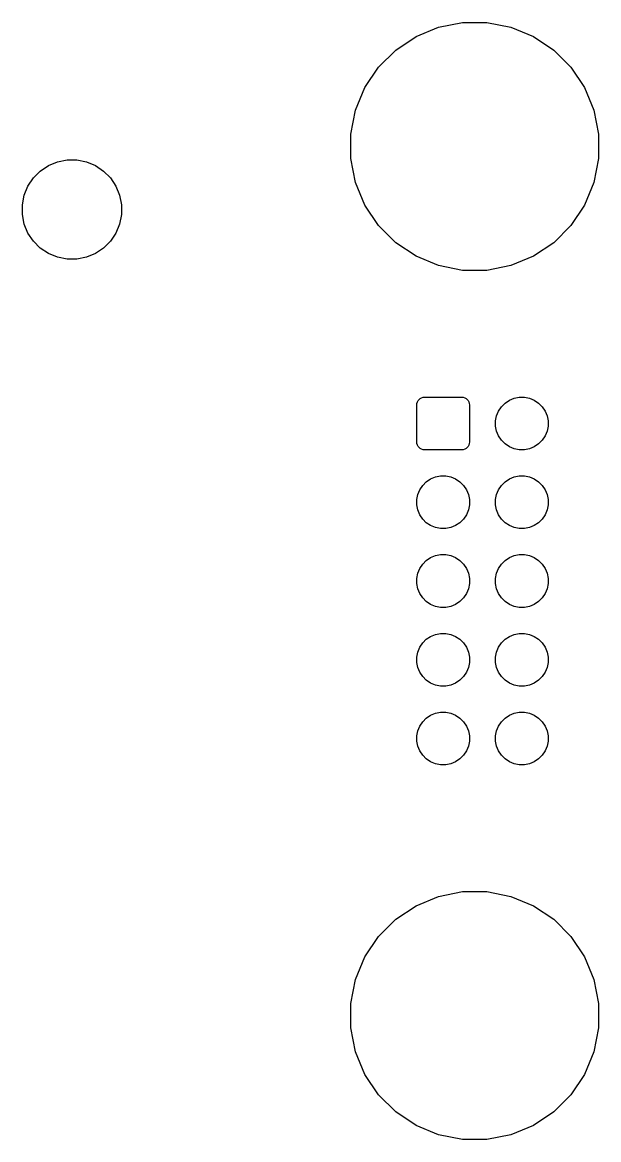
# Model space of a CAD drawing. Extents: x 52 to 127, y -189 to -26.
# Drawn here: x 108.4 to 127, y -62 to -25.96 of the extents above; entities that cross this region are included whole.
import ezdxf

# ---------------------------------------------------------------- set-up
doc = ezdxf.new("R2010")
doc.units = 0
doc.layers.add('BLACK', color=7, linetype='CONTINUOUS')

msp = doc.modelspace()

# ---------------------------------------------------------------- linework, layer by layer
at = {"layer": 'BLACK', "linetype": 'CONTINUOUS'}
for p, q in [((121.105, -26.4152), (121.833, -26.1137)), ((121.833, -26.1137), (122.606, -25.96)), ((122.606, -25.96), (123.394, -25.96)), ((123.394, -25.96), (124.167, -26.1137)), ((124.167, -26.1137), (124.895, -26.4152)), ((120.45, -26.853), (121.105, -26.4152)), ((124.895, -26.4152), (125.55, -26.853)), ((119.893, -27.4101), (120.45, -26.853)), ((125.55, -26.853), (126.107, -27.4101)), ((119.455, -28.0653), (119.893, -27.4101)), ((126.107, -27.4101), (126.545, -28.0653)), ((119.154, -28.7932), (119.455, -28.0653)), ((126.545, -28.0653), (126.846, -28.7932)), ((119, -29.566), (119.154, -28.7932)), ((126.846, -28.7932), (127, -29.566)), ((119, -30.354), (119, -29.566)), ((127, -29.566), (127, -30.354)), ((108.98, -30.7572), (109.242, -30.5821)), ((109.242, -30.5821), (109.533, -30.4615)), ((109.533, -30.4615), (109.842, -30.4)), ((109.842, -30.4), (110.158, -30.4)), ((110.158, -30.4), (110.467, -30.4615)), ((110.467, -30.4615), (110.758, -30.5821)), ((110.758, -30.5821), (111.02, -30.7572)), ((119.154, -31.1268), (119, -30.354)), ((127, -30.354), (126.846, -31.1268)), ((108.582, -31.2421), (108.757, -30.9801)), ((108.757, -30.9801), (108.98, -30.7572)), ((111.02, -30.7572), (111.243, -30.9801)), ((111.243, -30.9801), (111.418, -31.2421)), ((108.461, -31.5333), (108.582, -31.2421)), ((111.418, -31.2421), (111.539, -31.5333)), ((119.455, -31.8547), (119.154, -31.1268)), ((126.846, -31.1268), (126.545, -31.8547)), ((108.4, -31.8424), (108.461, -31.5333)), ((111.539, -31.5333), (111.6, -31.8424)), ((108.4, -32.1576), (108.4, -31.8424)), ((111.6, -31.8424), (111.6, -32.1576)), ((119.893, -32.5099), (119.455, -31.8547)), ((126.545, -31.8547), (126.107, -32.5099)), ((108.461, -32.4667), (108.4, -32.1576)), ((111.6, -32.1576), (111.539, -32.4667)), ((108.582, -32.7579), (108.461, -32.4667)), ((108.757, -33.0199), (108.582, -32.7579)), ((111.418, -32.7579), (111.243, -33.0199)), ((111.539, -32.4667), (111.418, -32.7579)), ((120.45, -33.067), (119.893, -32.5099)), ((126.107, -32.5099), (125.55, -33.067)), ((108.98, -33.2428), (108.757, -33.0199)), ((111.243, -33.0199), (111.02, -33.2428)), ((121.105, -33.5048), (120.45, -33.067)), ((125.55, -33.067), (124.895, -33.5048)), ((109.242, -33.4179), (108.98, -33.2428)), ((109.533, -33.5385), (109.242, -33.4179)), ((110.758, -33.4179), (110.467, -33.5385)), ((111.02, -33.2428), (110.758, -33.4179)), ((121.833, -33.8063), (121.105, -33.5048)), ((124.895, -33.5048), (124.167, -33.8063)), ((109.842, -33.6), (109.533, -33.5385)), ((110.158, -33.6), (109.842, -33.6)), ((110.467, -33.5385), (110.158, -33.6)), ((122.606, -33.96), (121.833, -33.8063)), ((124.167, -33.8063), (123.394, -33.96)), ((123.394, -33.96), (122.606, -33.96)), ((121.149, -38.2043), (121.172, -38.1611)), ((121.172, -38.1611), (121.203, -38.1232)), ((121.203, -38.1232), (121.241, -38.0921)), ((121.241, -38.0921), (121.284, -38.069)), ((121.284, -38.069), (121.331, -38.0548)), ((121.331, -38.0548), (121.38, -38.05)), ((121.38, -38.05), (122.58, -38.05)), ((122.58, -38.05), (122.629, -38.0548)), ((122.629, -38.0548), (122.676, -38.069)), ((122.676, -38.069), (122.719, -38.0921)), ((122.719, -38.0921), (122.757, -38.1232)), ((122.757, -38.1232), (122.788, -38.1611)), ((122.788, -38.1611), (122.811, -38.2043)), ((123.978, -38.2398), (124.117, -38.1467)), ((124.117, -38.1467), (124.272, -38.0827)), ((124.272, -38.0827), (124.436, -38.05)), ((124.436, -38.05), (124.604, -38.05)), ((124.604, -38.05), (124.768, -38.0827)), ((124.768, -38.0827), (124.923, -38.1467)), ((124.923, -38.1467), (125.062, -38.2398)), ((121.13, -38.3), (121.135, -38.2512)), ((121.13, -39.5), (121.13, -38.3)), ((121.135, -38.2512), (121.149, -38.2043)), ((122.811, -38.2043), (122.825, -38.2512)), ((122.825, -38.2512), (122.83, -38.3)), ((122.83, -38.3), (122.83, -39.5)), ((123.703, -38.6521), (123.767, -38.4974)), ((123.767, -38.4974), (123.86, -38.3582)), ((123.86, -38.3582), (123.978, -38.2398)), ((125.062, -38.2398), (125.18, -38.3582)), ((125.18, -38.3582), (125.273, -38.4974)), ((125.273, -38.4974), (125.337, -38.6521)), ((123.67, -38.8163), (123.703, -38.6521)), ((123.67, -38.9837), (123.67, -38.8163)), ((125.337, -38.6521), (125.37, -38.8163)), ((125.37, -38.8163), (125.37, -38.9837)), ((123.703, -39.1479), (123.67, -38.9837)), ((123.767, -39.3026), (123.703, -39.1479)), ((125.337, -39.1479), (125.273, -39.3026)), ((125.37, -38.9837), (125.337, -39.1479)), ((121.135, -39.5488), (121.13, -39.5)), ((121.149, -39.5957), (121.135, -39.5488)), ((121.172, -39.6389), (121.149, -39.5957)), ((121.203, -39.6768), (121.172, -39.6389)), ((122.788, -39.6389), (122.757, -39.6768)), ((122.811, -39.5957), (122.788, -39.6389)), ((122.825, -39.5488), (122.811, -39.5957)), ((122.83, -39.5), (122.825, -39.5488)), ((123.86, -39.4418), (123.767, -39.3026)), ((123.978, -39.5602), (123.86, -39.4418)), ((124.117, -39.6533), (123.978, -39.5602)), ((125.062, -39.5602), (124.923, -39.6533)), ((125.18, -39.4418), (125.062, -39.5602)), ((125.273, -39.3026), (125.18, -39.4418)), ((121.241, -39.7079), (121.203, -39.6768)), ((121.284, -39.731), (121.241, -39.7079)), ((121.331, -39.7452), (121.284, -39.731)), ((121.38, -39.75), (121.331, -39.7452)), ((122.58, -39.75), (121.38, -39.75)), ((122.629, -39.7452), (122.58, -39.75)), ((122.676, -39.731), (122.629, -39.7452)), ((122.719, -39.7079), (122.676, -39.731)), ((122.757, -39.6768), (122.719, -39.7079)), ((124.272, -39.7173), (124.117, -39.6533)), ((124.436, -39.75), (124.272, -39.7173)), ((124.604, -39.75), (124.436, -39.75)), ((124.768, -39.7173), (124.604, -39.75)), ((124.923, -39.6533), (124.768, -39.7173)), ((121.438, -40.7798), (121.577, -40.6867)), ((121.577, -40.6867), (121.732, -40.6227)), ((121.732, -40.6227), (121.896, -40.59)), ((121.896, -40.59), (122.064, -40.59)), ((122.064, -40.59), (122.228, -40.6227)), ((122.228, -40.6227), (122.383, -40.6867)), ((122.383, -40.6867), (122.522, -40.7798)), ((123.978, -40.7798), (124.117, -40.6867)), ((124.117, -40.6867), (124.272, -40.6227)), ((124.272, -40.6227), (124.436, -40.59)), ((124.436, -40.59), (124.604, -40.59)), ((124.604, -40.59), (124.768, -40.6227)), ((124.768, -40.6227), (124.923, -40.6867)), ((124.923, -40.6867), (125.062, -40.7798)), ((121.163, -41.1921), (121.227, -41.0374)), ((121.227, -41.0374), (121.32, -40.8982)), ((121.32, -40.8982), (121.438, -40.7798)), ((122.522, -40.7798), (122.64, -40.8982)), ((122.64, -40.8982), (122.733, -41.0374)), ((122.733, -41.0374), (122.797, -41.1921)), ((123.703, -41.1921), (123.767, -41.0374)), ((123.767, -41.0374), (123.86, -40.8982)), ((123.86, -40.8982), (123.978, -40.7798)), ((125.062, -40.7798), (125.18, -40.8982)), ((125.18, -40.8982), (125.273, -41.0374)), ((125.273, -41.0374), (125.337, -41.1921)), ((121.13, -41.3563), (121.163, -41.1921)), ((121.13, -41.5237), (121.13, -41.3563)), ((122.797, -41.1921), (122.83, -41.3563)), ((122.83, -41.3563), (122.83, -41.5237)), ((123.67, -41.3563), (123.703, -41.1921)), ((123.67, -41.5237), (123.67, -41.3563)), ((125.337, -41.1921), (125.37, -41.3563)), ((125.37, -41.3563), (125.37, -41.5237)), ((121.163, -41.6879), (121.13, -41.5237)), ((121.227, -41.8426), (121.163, -41.6879)), ((122.797, -41.6879), (122.733, -41.8426)), ((122.83, -41.5237), (122.797, -41.6879)), ((123.703, -41.6879), (123.67, -41.5237)), ((123.767, -41.8426), (123.703, -41.6879)), ((125.337, -41.6879), (125.273, -41.8426)), ((125.37, -41.5237), (125.337, -41.6879)), ((121.32, -41.9818), (121.227, -41.8426)), ((121.438, -42.1002), (121.32, -41.9818)), ((121.577, -42.1933), (121.438, -42.1002)), ((122.522, -42.1002), (122.383, -42.1933)), ((122.64, -41.9818), (122.522, -42.1002)), ((122.733, -41.8426), (122.64, -41.9818)), ((123.86, -41.9818), (123.767, -41.8426)), ((123.978, -42.1002), (123.86, -41.9818)), ((124.117, -42.1933), (123.978, -42.1002)), ((125.062, -42.1002), (124.923, -42.1933)), ((125.18, -41.9818), (125.062, -42.1002)), ((125.273, -41.8426), (125.18, -41.9818)), ((121.732, -42.2573), (121.577, -42.1933)), ((121.896, -42.29), (121.732, -42.2573)), ((122.064, -42.29), (121.896, -42.29)), ((122.228, -42.2573), (122.064, -42.29)), ((122.383, -42.1933), (122.228, -42.2573)), ((124.272, -42.2573), (124.117, -42.1933)), ((124.436, -42.29), (124.272, -42.2573)), ((124.604, -42.29), (124.436, -42.29)), ((124.768, -42.2573), (124.604, -42.29)), ((124.923, -42.1933), (124.768, -42.2573)), ((121.438, -43.3198), (121.577, -43.2267)), ((121.577, -43.2267), (121.732, -43.1627)), ((121.732, -43.1627), (121.896, -43.13)), ((121.896, -43.13), (122.064, -43.13)), ((122.064, -43.13), (122.228, -43.1627)), ((122.228, -43.1627), (122.383, -43.2267)), ((122.383, -43.2267), (122.522, -43.3198)), ((123.978, -43.3198), (124.117, -43.2267)), ((124.117, -43.2267), (124.272, -43.1627)), ((124.272, -43.1627), (124.436, -43.13)), ((124.436, -43.13), (124.604, -43.13)), ((124.604, -43.13), (124.768, -43.1627)), ((124.768, -43.1627), (124.923, -43.2267)), ((124.923, -43.2267), (125.062, -43.3198)), ((121.163, -43.7321), (121.227, -43.5774)), ((121.227, -43.5774), (121.32, -43.4382)), ((121.32, -43.4382), (121.438, -43.3198)), ((122.522, -43.3198), (122.64, -43.4382)), ((122.64, -43.4382), (122.733, -43.5774)), ((122.733, -43.5774), (122.797, -43.7321)), ((123.703, -43.7321), (123.767, -43.5774)), ((123.767, -43.5774), (123.86, -43.4382)), ((123.86, -43.4382), (123.978, -43.3198)), ((125.062, -43.3198), (125.18, -43.4382)), ((125.18, -43.4382), (125.273, -43.5774)), ((125.273, -43.5774), (125.337, -43.7321)), ((121.13, -43.8963), (121.163, -43.7321)), ((121.13, -44.0637), (121.13, -43.8963)), ((122.797, -43.7321), (122.83, -43.8963)), ((122.83, -43.8963), (122.83, -44.0637)), ((123.67, -43.8963), (123.703, -43.7321)), ((123.67, -44.0637), (123.67, -43.8963)), ((125.337, -43.7321), (125.37, -43.8963)), ((125.37, -43.8963), (125.37, -44.0637)), ((121.163, -44.2279), (121.13, -44.0637)), ((121.227, -44.3826), (121.163, -44.2279)), ((122.797, -44.2279), (122.733, -44.3826)), ((122.83, -44.0637), (122.797, -44.2279)), ((123.703, -44.2279), (123.67, -44.0637)), ((123.767, -44.3826), (123.703, -44.2279)), ((125.337, -44.2279), (125.273, -44.3826)), ((125.37, -44.0637), (125.337, -44.2279)), ((121.32, -44.5218), (121.227, -44.3826)), ((121.438, -44.6402), (121.32, -44.5218)), ((121.577, -44.7333), (121.438, -44.6402)), ((122.522, -44.6402), (122.383, -44.7333)), ((122.64, -44.5218), (122.522, -44.6402)), ((122.733, -44.3826), (122.64, -44.5218)), ((123.86, -44.5218), (123.767, -44.3826)), ((123.978, -44.6402), (123.86, -44.5218)), ((124.117, -44.7333), (123.978, -44.6402)), ((125.062, -44.6402), (124.923, -44.7333)), ((125.18, -44.5218), (125.062, -44.6402)), ((125.273, -44.3826), (125.18, -44.5218)), ((121.732, -44.7973), (121.577, -44.7333)), ((121.896, -44.83), (121.732, -44.7973)), ((122.064, -44.83), (121.896, -44.83)), ((122.228, -44.7973), (122.064, -44.83)), ((122.383, -44.7333), (122.228, -44.7973)), ((124.272, -44.7973), (124.117, -44.7333)), ((124.436, -44.83), (124.272, -44.7973)), ((124.604, -44.83), (124.436, -44.83)), ((124.768, -44.7973), (124.604, -44.83)), ((124.923, -44.7333), (124.768, -44.7973)), ((121.438, -45.8598), (121.577, -45.7667)), ((121.577, -45.7667), (121.732, -45.7027)), ((121.732, -45.7027), (121.896, -45.67)), ((121.896, -45.67), (122.064, -45.67)), ((122.064, -45.67), (122.228, -45.7027)), ((122.228, -45.7027), (122.383, -45.7667)), ((122.383, -45.7667), (122.522, -45.8598)), ((123.978, -45.8598), (124.117, -45.7667)), ((124.117, -45.7667), (124.272, -45.7027)), ((124.272, -45.7027), (124.436, -45.67)), ((124.436, -45.67), (124.604, -45.67)), ((124.604, -45.67), (124.768, -45.7027)), ((124.768, -45.7027), (124.923, -45.7667)), ((124.923, -45.7667), (125.062, -45.8598)), ((121.163, -46.2721), (121.227, -46.1174)), ((121.227, -46.1174), (121.32, -45.9782)), ((121.32, -45.9782), (121.438, -45.8598)), ((122.522, -45.8598), (122.64, -45.9782)), ((122.64, -45.9782), (122.733, -46.1174)), ((122.733, -46.1174), (122.797, -46.2721)), ((123.703, -46.2721), (123.767, -46.1174)), ((123.767, -46.1174), (123.86, -45.9782)), ((123.86, -45.9782), (123.978, -45.8598)), ((125.062, -45.8598), (125.18, -45.9782)), ((125.18, -45.9782), (125.273, -46.1174)), ((125.273, -46.1174), (125.337, -46.2721)), ((121.13, -46.4363), (121.163, -46.2721)), ((121.13, -46.6037), (121.13, -46.4363)), ((122.797, -46.2721), (122.83, -46.4363)), ((122.83, -46.4363), (122.83, -46.6037)), ((123.67, -46.4363), (123.703, -46.2721)), ((123.67, -46.6037), (123.67, -46.4363)), ((125.337, -46.2721), (125.37, -46.4363)), ((125.37, -46.4363), (125.37, -46.6037)), ((121.163, -46.7679), (121.13, -46.6037)), ((121.227, -46.9226), (121.163, -46.7679)), ((122.797, -46.7679), (122.733, -46.9226)), ((122.83, -46.6037), (122.797, -46.7679)), ((123.703, -46.7679), (123.67, -46.6037)), ((123.767, -46.9226), (123.703, -46.7679)), ((125.337, -46.7679), (125.273, -46.9226)), ((125.37, -46.6037), (125.337, -46.7679)), ((121.32, -47.0618), (121.227, -46.9226)), ((121.438, -47.1802), (121.32, -47.0618)), ((121.577, -47.2733), (121.438, -47.1802)), ((122.522, -47.1802), (122.383, -47.2733)), ((122.64, -47.0618), (122.522, -47.1802)), ((122.733, -46.9226), (122.64, -47.0618)), ((123.86, -47.0618), (123.767, -46.9226)), ((123.978, -47.1802), (123.86, -47.0618)), ((124.117, -47.2733), (123.978, -47.1802)), ((125.062, -47.1802), (124.923, -47.2733)), ((125.18, -47.0618), (125.062, -47.1802)), ((125.273, -46.9226), (125.18, -47.0618)), ((121.732, -47.3373), (121.577, -47.2733)), ((121.896, -47.37), (121.732, -47.3373)), ((122.064, -47.37), (121.896, -47.37)), ((122.228, -47.3373), (122.064, -47.37)), ((122.383, -47.2733), (122.228, -47.3373)), ((124.272, -47.3373), (124.117, -47.2733)), ((124.436, -47.37), (124.272, -47.3373)), ((124.604, -47.37), (124.436, -47.37)), ((124.768, -47.3373), (124.604, -47.37)), ((124.923, -47.2733), (124.768, -47.3373)), ((121.577, -48.3067), (121.732, -48.2427)), ((121.732, -48.2427), (121.896, -48.21)), ((121.896, -48.21), (122.064, -48.21)), ((122.064, -48.21), (122.228, -48.2427)), ((122.228, -48.2427), (122.383, -48.3067)), ((124.117, -48.3067), (124.272, -48.2427)), ((124.272, -48.2427), (124.436, -48.21)), ((124.436, -48.21), (124.604, -48.21)), ((124.604, -48.21), (124.768, -48.2427)), ((124.768, -48.2427), (124.923, -48.3067)), ((121.227, -48.6574), (121.32, -48.5182)), ((121.32, -48.5182), (121.438, -48.3998)), ((121.438, -48.3998), (121.577, -48.3067)), ((122.383, -48.3067), (122.522, -48.3998)), ((122.522, -48.3998), (122.64, -48.5182)), ((122.64, -48.5182), (122.733, -48.6574)), ((123.767, -48.6574), (123.86, -48.5182)), ((123.86, -48.5182), (123.978, -48.3998)), ((123.978, -48.3998), (124.117, -48.3067)), ((124.923, -48.3067), (125.062, -48.3998)), ((125.062, -48.3998), (125.18, -48.5182)), ((125.18, -48.5182), (125.273, -48.6574)), ((121.13, -48.9763), (121.163, -48.8121)), ((121.13, -49.1437), (121.13, -48.9763)), ((121.163, -48.8121), (121.227, -48.6574)), ((122.733, -48.6574), (122.797, -48.8121)), ((122.797, -48.8121), (122.83, -48.9763)), ((122.83, -48.9763), (122.83, -49.1437)), ((123.67, -48.9763), (123.703, -48.8121)), ((123.67, -49.1437), (123.67, -48.9763)), ((123.703, -48.8121), (123.767, -48.6574)), ((125.273, -48.6574), (125.337, -48.8121)), ((125.337, -48.8121), (125.37, -48.9763)), ((125.37, -48.9763), (125.37, -49.1437)), ((121.163, -49.3079), (121.13, -49.1437)), ((121.227, -49.4626), (121.163, -49.3079)), ((122.797, -49.3079), (122.733, -49.4626)), ((122.83, -49.1437), (122.797, -49.3079)), ((123.703, -49.3079), (123.67, -49.1437)), ((123.767, -49.4626), (123.703, -49.3079)), ((125.337, -49.3079), (125.273, -49.4626)), ((125.37, -49.1437), (125.337, -49.3079)), ((121.32, -49.6018), (121.227, -49.4626)), ((121.438, -49.7202), (121.32, -49.6018)), ((121.577, -49.8133), (121.438, -49.7202)), ((122.522, -49.7202), (122.383, -49.8133)), ((122.64, -49.6018), (122.522, -49.7202)), ((122.733, -49.4626), (122.64, -49.6018)), ((123.86, -49.6018), (123.767, -49.4626)), ((123.978, -49.7202), (123.86, -49.6018)), ((124.117, -49.8133), (123.978, -49.7202)), ((125.062, -49.7202), (124.923, -49.8133)), ((125.18, -49.6018), (125.062, -49.7202)), ((125.273, -49.4626), (125.18, -49.6018)), ((121.732, -49.8773), (121.577, -49.8133)), ((121.896, -49.91), (121.732, -49.8773)), ((122.064, -49.91), (121.896, -49.91)), ((122.228, -49.8773), (122.064, -49.91)), ((122.383, -49.8133), (122.228, -49.8773)), ((124.272, -49.8773), (124.117, -49.8133)), ((124.436, -49.91), (124.272, -49.8773)), ((124.604, -49.91), (124.436, -49.91)), ((124.768, -49.8773), (124.604, -49.91)), ((124.923, -49.8133), (124.768, -49.8773)), ((121.833, -54.1537), (122.606, -54)), ((122.606, -54), (123.394, -54)), ((123.394, -54), (124.167, -54.1537)), ((121.105, -54.4552), (121.833, -54.1537)), ((124.167, -54.1537), (124.895, -54.4552)), ((120.45, -54.893), (121.105, -54.4552)), ((124.895, -54.4552), (125.55, -54.893)), ((119.893, -55.4501), (120.45, -54.893)), ((125.55, -54.893), (126.107, -55.4501)), ((119.455, -56.1053), (119.893, -55.4501)), ((126.107, -55.4501), (126.545, -56.1053)), ((119.154, -56.8332), (119.455, -56.1053)), ((126.545, -56.1053), (126.846, -56.8332)), ((119, -57.606), (119.154, -56.8332)), ((126.846, -56.8332), (127, -57.606)), ((119, -58.394), (119, -57.606)), ((127, -57.606), (127, -58.394)), ((119.154, -59.1668), (119, -58.394)), ((127, -58.394), (126.846, -59.1668)), ((119.455, -59.8947), (119.154, -59.1668)), ((126.846, -59.1668), (126.545, -59.8947)), ((119.893, -60.5499), (119.455, -59.8947)), ((126.545, -59.8947), (126.107, -60.5499)), ((120.45, -61.107), (119.893, -60.5499)), ((126.107, -60.5499), (125.55, -61.107)), ((121.105, -61.5448), (120.45, -61.107)), ((125.55, -61.107), (124.895, -61.5448)), ((121.833, -61.8463), (121.105, -61.5448)), ((124.895, -61.5448), (124.167, -61.8463)), ((122.606, -62), (121.833, -61.8463)), ((124.167, -61.8463), (123.394, -62)), ((123.394, -62), (122.606, -62))]:
    msp.add_line(p, q, dxfattribs=at)

doc.saveas('drawing.dxf')
